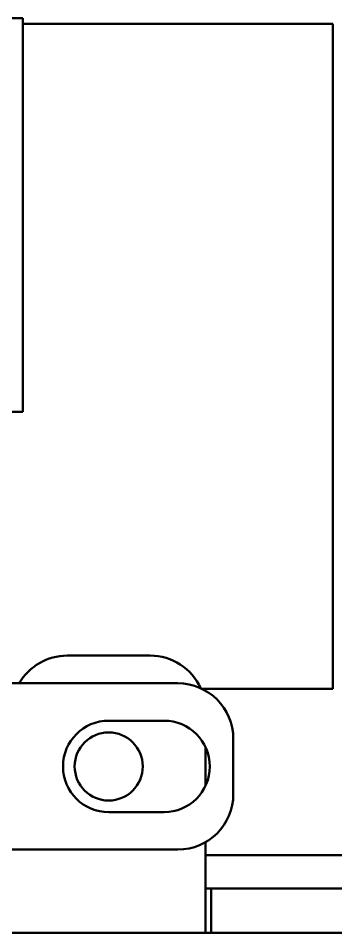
# Model space of a CAD drawing. Header units: millimetres. Extents: x 3137 to 5094, y 789 to 1822.
# Drawn here: x 3588.18 to 3599.64, y 1520.21 to 1553.21 of the extents above; entities that cross this region are included whole.
import ezdxf

# ---------------------------------------------------------------- set-up
doc = ezdxf.new("R2010")
doc.units = ezdxf.units.MM
doc.header["$LTSCALE"] = 1.8
doc.layers.add('외형선(ISO)', color=7, linetype='Continuous', lineweight=50)

msp = doc.modelspace()

# ---------------------------------------------------------------- linework, layer by layer
at = {"layer": '외형선(ISO)'}
for p, q in [((3582.642, 1553.211), (3588.342, 1553.211)), ((3588.342, 1553.211), (3588.342, 1539.011)), ((3599.542, 1553.011), (3588.342, 1553.011)), ((3599.542, 1553.011), (3599.542, 1529.011)), ((3582.642, 1539.011), (3588.342, 1539.011)), ((3589.942, 1530.211), (3592.942, 1530.211)), ((3586.542, 1529.211), (3593.942, 1529.211)), ((3594.813, 1529.011), (3599.542, 1529.011)), ((3591.442, 1527.861), (3593.442, 1527.861)), ((3595.942, 1525.211), (3595.942, 1527.211)), ((3594.942, 1526.898), (3594.942, 1525.523)), ((3593.442, 1524.561), (3591.442, 1524.561)), ((3594.942, 1523.479), (3594.942, 1521.211)), ((3586.542, 1523.211), (3593.942, 1523.211)), ((3594.942, 1523.011), (3610.342, 1523.011)), ((3594.942, 1521.811), (3595.142, 1521.811)), ((3595.142, 1521.811), (3595.142, 1521.211)), ((3607.742, 1521.811), (3595.142, 1521.811)), ((3594.942, 1521.211), (3594.942, 1520.211)), ((3595.142, 1520.211), (3595.142, 1521.211)), ((3587.942, 1520.211), (3594.942, 1520.211)), ((3595.142, 1520.211), (3594.942, 1520.211)), ((3595.142, 1520.211), (3607.742, 1520.211))]:
    msp.add_line(p, q, dxfattribs=at)
msp.add_circle((3591.442, 1526.211), 1.23, dxfattribs=at)
for centre, radius, start, end in [((3589.942, 1528.211), 2, 90, 150), ((3592.942, 1528.211), 2, 24.2952, 90), ((3593.942, 1527.211), 2, 0, 90), ((3591.442, 1526.211), 1.65, 90, 270), ((3593.442, 1526.211), 1.65, 270, 90), ((3593.942, 1525.211), 2, 270, 0)]:
    msp.add_arc(centre, radius, start, end, dxfattribs=at)

doc.saveas('drawing.dxf')
